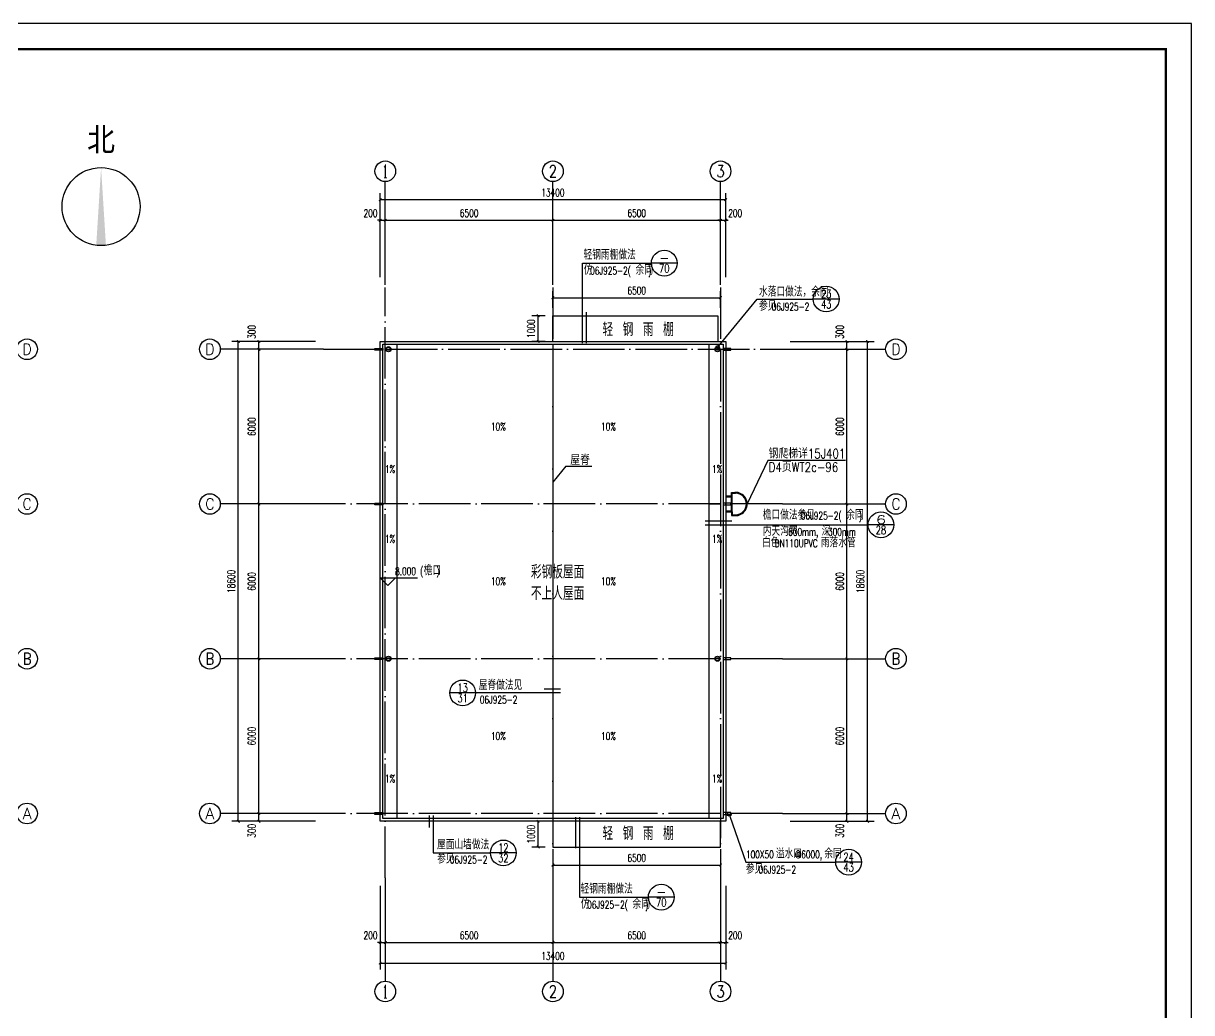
# Model space of a CAD drawing. Extents: x 4554681 to 4680693, y -485691 to -238770.
# Drawn here: x 4627056 to 4672355, y -401692 to -363337 of the extents above; entities that cross this region are included whole.
import ezdxf
from ezdxf.enums import TextEntityAlignment as Align

# ---------------------------------------------------------------- set-up
doc = ezdxf.new("R2010")
doc.units = 0
doc.header["$LTSCALE"] = 1000
doc.header["$MEASUREMENT"] = 0
doc.linetypes.add('DOTE', pattern=[2.42, 2, -0.2, 0.02, -0.2])
doc.layers.get('0').update_dxf_attribs({"linetype": 'CONTINUOUS'})
doc.layers.get('Defpoints').update_dxf_attribs({"linetype": 'CONTINUOUS'})
for name, color, linetype in [('11', 134, 'CONTINUOUS'), ('AXIS', 3, 'CONTINUOUS'), ('AXIS_TEXT', 7, 'CONTINUOUS'), ('DIM_ELEV', 3, 'CONTINUOUS'), ('DIM_IDEN', 3, 'CONTINUOUS'), ('DIM_SYMB', 3, 'CONTINUOUS'), ('DOTE', 252, 'CONTINUOUS'), ('PUB_DIM', 3, 'CONTINUOUS'), ('PUB_TEXT', 7, 'CONTINUOUS'), ('PUB_TITLE', 4, 'CONTINUOUS'), ('雨水管', 5, 'CONTINUOUS')]:
    doc.layers.add(name, color=color, linetype=linetype)
doc.layers.add('_0', color=7, linetype='CONTINUOUS', lineweight=25)
doc.styles.add('_HZTXT', font='txt.shx', dxfattribs={"width": 0.8, "bigfont": 'HZTXT.shx'})
doc.styles.add('_TCH_AXIS', font='COMPLEX', dxfattribs={"bigfont": 'GBCBIG'})
doc.styles.add('_TCH_DIM', font='SIMPLEX', dxfattribs={"bigfont": 'GBCBIG'})
doc.styles.add('_TCH_DIM_T3', font='SIMPLEX', dxfattribs={"width": 0.705882, "bigfont": 'GBCBIG'})
doc.styles.add('_TCH_LABEL', font='COMPLEX', dxfattribs={"bigfont": 'GBCBIG'})
doc.styles.add('COMPLEX', font='COMPLEX')
doc.styles.add('HT', font='')
doc.styles.get('HT').set_extended_font_data('SimSun')
doc.dimstyles.new('_TCH_ARCH&&100', dxfattribs={"dimtxt": 297.5, "dimasz": 100, "dimexe": 250, "dimexo": 300, "dimgap": 126.25, "dimtad": 1, "dimdec": 0, "dimzin": 0, "dimdsep": 46, "dimtxsty": '_TCH_DIM_T3', "dimblk": 'ARCHTICK', "dimcen": 0.09, "dimclrt": 7, "dimazin": 2, "dimtfac": 1, "dimtdec": 0, "dimtix": 1, "dimtmove": 2, "dimatfit": 3, "dimfxl": 0, "dimtolj": 1, "dimtzin": 0, "dimarcsym": 0})

# ---------------------------------------------------------------- blocks, each defined once
blk = doc.blocks.new('_ArchTick')
at = {"color": 0, "linetype": 'ByBlock', "const_width": 0.4}
blk.add_lwpolyline([(-0.5, -0.5), (0.5, 0.5)], dxfattribs=at)
blk = doc.blocks.new('*D57')
at = {"layer": 'Defpoints', "color": 0}
for p in [(4654089, -373973), (4647589, -374672), (4654089, -374672)]:
    blk.add_point(p, dxfattribs=at)
at = {"layer": 'PUB_DIM', "color": 0, "lineweight": -2}
for p, q in [((4647589, -374372), (4647589, -373723)), ((4647589, -373973), (4654089, -373973)), ((4654089, -374372), (4654089, -373723))]:
    blk.add_line(p, q, dxfattribs=at)
at = {"layer": 'PUB_DIM', "color": 0, "lineweight": -2, "xscale": 100, "yscale": 100, "zscale": 100, "rotation": 180}
blk.add_blockref('_ArchTick', (4647589, -373973), dxfattribs=at)
at = {"layer": 'PUB_DIM', "color": 0, "lineweight": -2, "xscale": 100, "yscale": 100, "zscale": 100}
blk.add_blockref('_ArchTick', (4654089, -373973), dxfattribs=at)
at = {"layer": 'PUB_DIM', "color": 7, "insert": (4650839, -373698), "char_height": 297.5, "attachment_point": 5, "style": '_TCH_DIM_T3'}
blk.add_mtext('\\A1;6500', dxfattribs=at)
blk = doc.blocks.new('*D58')
at = {"layer": 'Defpoints', "color": 0}
for p in [(4647016, -374672), (4647589, -374672), (4647589, -375672)]:
    blk.add_point(p, dxfattribs=at)
at = {"layer": 'PUB_DIM', "color": 0, "lineweight": -2}
for p, q in [((4647289, -374672), (4646766, -374672)), ((4647016, -375672), (4647016, -374672)), ((4647289, -375672), (4646766, -375672))]:
    blk.add_line(p, q, dxfattribs=at)
at = {"layer": 'PUB_DIM', "color": 0, "lineweight": -2, "xscale": 100, "yscale": 100, "zscale": 100}
for p, rotation in [((4647016, -374672), 90), ((4647016, -375672), 270)]:
    blk.add_blockref('_ArchTick', p, dxfattribs=dict(at, rotation=rotation))
at = {"layer": 'PUB_DIM', "color": 7, "insert": (4646741, -375172), "char_height": 297.5, "attachment_point": 5, "rotation": 90, "style": '_TCH_DIM_T3'}
blk.add_mtext('\\A1;1000', dxfattribs=at)
blk = doc.blocks.new('*D59')
at = {"layer": 'Defpoints', "color": 0}
for p in [(4647589, -395272), (4654089, -395272), (4654089, -395970)]:
    blk.add_point(p, dxfattribs=at)
at = {"layer": 'PUB_DIM', "color": 0, "lineweight": -2}
for p, q in [((4647589, -395572), (4647589, -396220)), ((4654089, -395572), (4654089, -396220)), ((4647589, -395970), (4654089, -395970))]:
    blk.add_line(p, q, dxfattribs=at)
at = {"layer": 'PUB_DIM', "color": 0, "lineweight": -2, "xscale": 100, "yscale": 100, "zscale": 100, "rotation": 180}
blk.add_blockref('_ArchTick', (4647589, -395970), dxfattribs=at)
at = {"layer": 'PUB_DIM', "color": 0, "lineweight": -2, "xscale": 100, "yscale": 100, "zscale": 100}
blk.add_blockref('_ArchTick', (4654089, -395970), dxfattribs=at)
at = {"layer": 'PUB_DIM', "color": 7, "insert": (4650839, -395695), "char_height": 297.5, "attachment_point": 5, "style": '_TCH_DIM_T3'}
blk.add_mtext('\\A1;6500', dxfattribs=at)
blk = doc.blocks.new('*D60')
at = {"layer": 'Defpoints', "color": 0}
for p in [(4647016, -394272), (4647589, -394272), (4647589, -395272)]:
    blk.add_point(p, dxfattribs=at)
at = {"layer": 'PUB_DIM', "color": 0, "lineweight": -2}
for p, q in [((4647289, -394272), (4646766, -394272)), ((4647016, -395272), (4647016, -394272)), ((4647289, -395272), (4646766, -395272))]:
    blk.add_line(p, q, dxfattribs=at)
at = {"layer": 'PUB_DIM', "color": 0, "lineweight": -2, "xscale": 100, "yscale": 100, "zscale": 100}
for p, rotation in [((4647016, -394272), 90), ((4647016, -395272), 270)]:
    blk.add_blockref('_ArchTick', p, dxfattribs=dict(at, rotation=rotation))
at = {"layer": 'PUB_DIM', "color": 7, "insert": (4646741, -394772), "char_height": 297.5, "attachment_point": 5, "rotation": 90, "style": '_TCH_DIM_T3'}
blk.add_mtext('\\A1;1000', dxfattribs=at)
blk = doc.blocks.new('*D209')
at = {"layer": 'AXIS', "color": 0, "lineweight": -2}
for p, q in [((4640889, -370972), (4640789, -370972)), ((4640889, -373172), (4640889, -370722)), ((4640889, -370972), (4641089, -370972)), ((4641089, -373172), (4641089, -370722)), ((4641089, -370972), (4641189, -370972))]:
    blk.add_line(p, q, dxfattribs=at)
at = {"layer": 'Defpoints', "color": 0}
for p in [(4641089, -370972), (4640889, -373472), (4641089, -373472)]:
    blk.add_point(p, dxfattribs=at)
at = {"layer": 'AXIS', "color": 0, "lineweight": -2, "xscale": 100, "yscale": 100, "zscale": 100}
blk.add_blockref('_ArchTick', (4640889, -370972), dxfattribs=at)
at = {"layer": 'AXIS', "color": 0, "lineweight": -2, "xscale": 100, "yscale": 100, "zscale": 100, "rotation": 180}
blk.add_blockref('_ArchTick', (4641089, -370972), dxfattribs=at)
at = {"layer": 'AXIS', "color": 7, "insert": (4640519, -370697), "char_height": 297.5, "attachment_point": 5, "style": '_TCH_DIM_T3'}
blk.add_mtext('\\A1;200', dxfattribs=at)
blk = doc.blocks.new('*D210')
at = {"layer": 'AXIS', "color": 0, "lineweight": -2}
for p, q in [((4641089, -373172), (4641089, -370722)), ((4641089, -370972), (4647589, -370972)), ((4647589, -373172), (4647589, -370722))]:
    blk.add_line(p, q, dxfattribs=at)
at = {"layer": 'Defpoints', "color": 0}
for p in [(4647589, -370972), (4641089, -373472), (4647589, -373472)]:
    blk.add_point(p, dxfattribs=at)
at = {"layer": 'AXIS', "color": 0, "lineweight": -2, "xscale": 100, "yscale": 100, "zscale": 100, "rotation": 180}
blk.add_blockref('_ArchTick', (4641089, -370972), dxfattribs=at)
at = {"layer": 'AXIS', "color": 0, "lineweight": -2, "xscale": 100, "yscale": 100, "zscale": 100}
blk.add_blockref('_ArchTick', (4647589, -370972), dxfattribs=at)
at = {"layer": 'AXIS', "color": 7, "insert": (4644339, -370697), "char_height": 297.5, "attachment_point": 5, "style": '_TCH_DIM_T3'}
blk.add_mtext('\\A1;6500', dxfattribs=at)
blk = doc.blocks.new('*D211')
at = {"layer": 'AXIS', "color": 0, "lineweight": -2}
for p, q in [((4647589, -373172), (4647589, -370722)), ((4647589, -370972), (4654089, -370972)), ((4654089, -373172), (4654089, -370722))]:
    blk.add_line(p, q, dxfattribs=at)
at = {"layer": 'Defpoints', "color": 0}
for p in [(4654089, -370972), (4647589, -373472), (4654089, -373472)]:
    blk.add_point(p, dxfattribs=at)
at = {"layer": 'AXIS', "color": 0, "lineweight": -2, "xscale": 100, "yscale": 100, "zscale": 100, "rotation": 180}
blk.add_blockref('_ArchTick', (4647589, -370972), dxfattribs=at)
at = {"layer": 'AXIS', "color": 0, "lineweight": -2, "xscale": 100, "yscale": 100, "zscale": 100}
blk.add_blockref('_ArchTick', (4654089, -370972), dxfattribs=at)
at = {"layer": 'AXIS', "color": 7, "insert": (4650839, -370697), "char_height": 297.5, "attachment_point": 5, "style": '_TCH_DIM_T3'}
blk.add_mtext('\\A1;6500', dxfattribs=at)
blk = doc.blocks.new('*D212')
at = {"layer": 'AXIS', "color": 0, "lineweight": -2}
for p, q in [((4654089, -370972), (4653989, -370972)), ((4654089, -373172), (4654089, -370722)), ((4654089, -370972), (4654289, -370972)), ((4654289, -373172), (4654289, -370722)), ((4654289, -370972), (4654389, -370972))]:
    blk.add_line(p, q, dxfattribs=at)
at = {"layer": 'Defpoints', "color": 0}
for p in [(4654289, -370972), (4654089, -373472), (4654289, -373472)]:
    blk.add_point(p, dxfattribs=at)
at = {"layer": 'AXIS', "color": 0, "lineweight": -2, "xscale": 100, "yscale": 100, "zscale": 100}
blk.add_blockref('_ArchTick', (4654089, -370972), dxfattribs=at)
at = {"layer": 'AXIS', "color": 0, "lineweight": -2, "xscale": 100, "yscale": 100, "zscale": 100, "rotation": 180}
blk.add_blockref('_ArchTick', (4654289, -370972), dxfattribs=at)
at = {"layer": 'AXIS', "color": 7, "insert": (4654659, -370697), "char_height": 297.5, "attachment_point": 5, "style": '_TCH_DIM_T3'}
blk.add_mtext('\\A1;200', dxfattribs=at)
blk = doc.blocks.new('*D213')
at = {"layer": 'AXIS', "color": 0, "lineweight": -2}
for p, q in [((4640889, -373172), (4640889, -369922)), ((4654289, -373172), (4654289, -369922)), ((4640889, -370172), (4654289, -370172))]:
    blk.add_line(p, q, dxfattribs=at)
at = {"layer": 'Defpoints', "color": 0}
for p in [(4654289, -370172), (4640889, -373472), (4654289, -373472)]:
    blk.add_point(p, dxfattribs=at)
at = {"layer": 'AXIS', "color": 0, "lineweight": -2, "xscale": 100, "yscale": 100, "zscale": 100, "rotation": 180}
blk.add_blockref('_ArchTick', (4640889, -370172), dxfattribs=at)
at = {"layer": 'AXIS', "color": 0, "lineweight": -2, "xscale": 100, "yscale": 100, "zscale": 100}
blk.add_blockref('_ArchTick', (4654289, -370172), dxfattribs=at)
at = {"layer": 'AXIS', "color": 7, "insert": (4647589, -369897), "char_height": 297.5, "attachment_point": 5, "style": '_TCH_DIM_T3'}
blk.add_mtext('\\A1;13400', dxfattribs=at)
blk = doc.blocks.new('*D214')
at = {"layer": 'AXIS', "color": 0, "lineweight": -2}
for p, q in [((4640889, -396772), (4640889, -399222)), ((4641089, -396772), (4641089, -399222)), ((4640889, -398972), (4640789, -398972)), ((4640889, -398972), (4641089, -398972)), ((4641089, -398972), (4641189, -398972))]:
    blk.add_line(p, q, dxfattribs=at)
at = {"layer": 'Defpoints', "color": 0}
for p in [(4640889, -396472), (4641089, -396472), (4641089, -398972)]:
    blk.add_point(p, dxfattribs=at)
at = {"layer": 'AXIS', "color": 0, "lineweight": -2, "xscale": 100, "yscale": 100, "zscale": 100}
blk.add_blockref('_ArchTick', (4640889, -398972), dxfattribs=at)
at = {"layer": 'AXIS', "color": 0, "lineweight": -2, "xscale": 100, "yscale": 100, "zscale": 100, "rotation": 180}
blk.add_blockref('_ArchTick', (4641089, -398972), dxfattribs=at)
at = {"layer": 'AXIS', "color": 7, "insert": (4640519, -398697), "char_height": 297.5, "attachment_point": 5, "style": '_TCH_DIM_T3'}
blk.add_mtext('\\A1;200', dxfattribs=at)
blk = doc.blocks.new('*D215')
at = {"layer": 'AXIS', "color": 0, "lineweight": -2}
for p, q in [((4641089, -396772), (4641089, -399222)), ((4647589, -396772), (4647589, -399222)), ((4641089, -398972), (4647589, -398972))]:
    blk.add_line(p, q, dxfattribs=at)
at = {"layer": 'Defpoints', "color": 0}
for p in [(4641089, -396472), (4647589, -396472), (4647589, -398972)]:
    blk.add_point(p, dxfattribs=at)
at = {"layer": 'AXIS', "color": 0, "lineweight": -2, "xscale": 100, "yscale": 100, "zscale": 100, "rotation": 180}
blk.add_blockref('_ArchTick', (4641089, -398972), dxfattribs=at)
at = {"layer": 'AXIS', "color": 0, "lineweight": -2, "xscale": 100, "yscale": 100, "zscale": 100}
blk.add_blockref('_ArchTick', (4647589, -398972), dxfattribs=at)
at = {"layer": 'AXIS', "color": 7, "insert": (4644339, -398697), "char_height": 297.5, "attachment_point": 5, "style": '_TCH_DIM_T3'}
blk.add_mtext('\\A1;6500', dxfattribs=at)
blk = doc.blocks.new('*D216')
at = {"layer": 'AXIS', "color": 0, "lineweight": -2}
for p, q in [((4647589, -396772), (4647589, -399222)), ((4654089, -396772), (4654089, -399222)), ((4647589, -398972), (4654089, -398972))]:
    blk.add_line(p, q, dxfattribs=at)
at = {"layer": 'Defpoints', "color": 0}
for p in [(4647589, -396472), (4654089, -396472), (4654089, -398972)]:
    blk.add_point(p, dxfattribs=at)
at = {"layer": 'AXIS', "color": 0, "lineweight": -2, "xscale": 100, "yscale": 100, "zscale": 100, "rotation": 180}
blk.add_blockref('_ArchTick', (4647589, -398972), dxfattribs=at)
at = {"layer": 'AXIS', "color": 0, "lineweight": -2, "xscale": 100, "yscale": 100, "zscale": 100}
blk.add_blockref('_ArchTick', (4654089, -398972), dxfattribs=at)
at = {"layer": 'AXIS', "color": 7, "insert": (4650839, -398697), "char_height": 297.5, "attachment_point": 5, "style": '_TCH_DIM_T3'}
blk.add_mtext('\\A1;6500', dxfattribs=at)
blk = doc.blocks.new('*D217')
at = {"layer": 'AXIS', "color": 0, "lineweight": -2}
for p, q in [((4654089, -396772), (4654089, -399222)), ((4654289, -396772), (4654289, -399222)), ((4654089, -398972), (4653989, -398972)), ((4654089, -398972), (4654289, -398972)), ((4654289, -398972), (4654389, -398972))]:
    blk.add_line(p, q, dxfattribs=at)
at = {"layer": 'Defpoints', "color": 0}
for p in [(4654089, -396472), (4654289, -396472), (4654289, -398972)]:
    blk.add_point(p, dxfattribs=at)
at = {"layer": 'AXIS', "color": 0, "lineweight": -2, "xscale": 100, "yscale": 100, "zscale": 100}
blk.add_blockref('_ArchTick', (4654089, -398972), dxfattribs=at)
at = {"layer": 'AXIS', "color": 0, "lineweight": -2, "xscale": 100, "yscale": 100, "zscale": 100, "rotation": 180}
blk.add_blockref('_ArchTick', (4654289, -398972), dxfattribs=at)
at = {"layer": 'AXIS', "color": 7, "insert": (4654659, -398697), "char_height": 297.5, "attachment_point": 5, "style": '_TCH_DIM_T3'}
blk.add_mtext('\\A1;200', dxfattribs=at)
blk = doc.blocks.new('*D218')
at = {"layer": 'AXIS', "color": 0, "lineweight": -2}
for p, q in [((4640889, -396772), (4640889, -400022)), ((4654289, -396772), (4654289, -400022)), ((4640889, -399772), (4654289, -399772))]:
    blk.add_line(p, q, dxfattribs=at)
at = {"layer": 'Defpoints', "color": 0}
for p in [(4640889, -396472), (4654289, -396472), (4654289, -399772)]:
    blk.add_point(p, dxfattribs=at)
at = {"layer": 'AXIS', "color": 0, "lineweight": -2, "xscale": 100, "yscale": 100, "zscale": 100, "rotation": 180}
blk.add_blockref('_ArchTick', (4640889, -399772), dxfattribs=at)
at = {"layer": 'AXIS', "color": 0, "lineweight": -2, "xscale": 100, "yscale": 100, "zscale": 100}
blk.add_blockref('_ArchTick', (4654289, -399772), dxfattribs=at)
at = {"layer": 'AXIS', "color": 7, "insert": (4647589, -399497), "char_height": 297.5, "attachment_point": 5, "style": '_TCH_DIM_T3'}
blk.add_mtext('\\A1;13400', dxfattribs=at)
blk = doc.blocks.new('*D219')
at = {"layer": 'AXIS', "color": 0, "lineweight": -2}
for p, q in [((4656789, -375672), (4659239, -375672)), ((4656789, -375972), (4659239, -375972)), ((4658989, -375972), (4658989, -375672))]:
    blk.add_line(p, q, dxfattribs=at)
at = {"layer": 'Defpoints', "color": 0}
for p in [(4656489, -375672), (4656489, -375972), (4658989, -375672)]:
    blk.add_point(p, dxfattribs=at)
at = {"layer": 'AXIS', "color": 0, "lineweight": -2, "xscale": 100, "yscale": 100, "zscale": 100}
for p, rotation in [((4658989, -375672), 90), ((4658989, -375972), 270)]:
    blk.add_blockref('_ArchTick', p, dxfattribs=dict(at, rotation=rotation))
at = {"layer": 'AXIS', "color": 7, "insert": (4658714, -375302), "char_height": 297.5, "attachment_point": 5, "rotation": 90, "style": '_TCH_DIM_T3'}
blk.add_mtext('\\A1;300', dxfattribs=at)
blk = doc.blocks.new('*D220')
at = {"layer": 'AXIS', "color": 0, "lineweight": -2}
for p, q in [((4656789, -375972), (4659239, -375972)), ((4658989, -381972), (4658989, -375972)), ((4656789, -381972), (4659239, -381972))]:
    blk.add_line(p, q, dxfattribs=at)
at = {"layer": 'Defpoints', "color": 0}
for p in [(4656489, -375972), (4658989, -375972), (4656489, -381972)]:
    blk.add_point(p, dxfattribs=at)
at = {"layer": 'AXIS', "color": 0, "lineweight": -2, "xscale": 100, "yscale": 100, "zscale": 100}
for p, rotation in [((4658989, -375972), 90), ((4658989, -381972), 270)]:
    blk.add_blockref('_ArchTick', p, dxfattribs=dict(at, rotation=rotation))
at = {"layer": 'AXIS', "color": 7, "insert": (4658714, -378972), "char_height": 297.5, "attachment_point": 5, "rotation": 90, "style": '_TCH_DIM_T3'}
blk.add_mtext('\\A1;6000', dxfattribs=at)
blk = doc.blocks.new('*D221')
at = {"layer": 'AXIS', "color": 0, "lineweight": -2}
for p, q in [((4656789, -381972), (4659239, -381972)), ((4658989, -387972), (4658989, -381972)), ((4656789, -387972), (4659239, -387972))]:
    blk.add_line(p, q, dxfattribs=at)
at = {"layer": 'Defpoints', "color": 0}
for p in [(4656489, -381972), (4658989, -381972), (4656489, -387972)]:
    blk.add_point(p, dxfattribs=at)
at = {"layer": 'AXIS', "color": 0, "lineweight": -2, "xscale": 100, "yscale": 100, "zscale": 100}
for p, rotation in [((4658989, -381972), 90), ((4658989, -387972), 270)]:
    blk.add_blockref('_ArchTick', p, dxfattribs=dict(at, rotation=rotation))
at = {"layer": 'AXIS', "color": 7, "insert": (4658714, -384972), "char_height": 297.5, "attachment_point": 5, "rotation": 90, "style": '_TCH_DIM_T3'}
blk.add_mtext('\\A1;6000', dxfattribs=at)
blk = doc.blocks.new('*D222')
at = {"layer": 'AXIS', "color": 0, "lineweight": -2}
for p, q in [((4656789, -387972), (4659239, -387972)), ((4658989, -393972), (4658989, -387972)), ((4656789, -393972), (4659239, -393972))]:
    blk.add_line(p, q, dxfattribs=at)
at = {"layer": 'Defpoints', "color": 0}
for p in [(4656489, -387972), (4658989, -387972), (4656489, -393972)]:
    blk.add_point(p, dxfattribs=at)
at = {"layer": 'AXIS', "color": 0, "lineweight": -2, "xscale": 100, "yscale": 100, "zscale": 100}
for p, rotation in [((4658989, -387972), 90), ((4658989, -393972), 270)]:
    blk.add_blockref('_ArchTick', p, dxfattribs=dict(at, rotation=rotation))
at = {"layer": 'AXIS', "color": 7, "insert": (4658714, -390972), "char_height": 297.5, "attachment_point": 5, "rotation": 90, "style": '_TCH_DIM_T3'}
blk.add_mtext('\\A1;6000', dxfattribs=at)
blk = doc.blocks.new('*D223')
at = {"layer": 'AXIS', "color": 0, "lineweight": -2}
for p, q in [((4656789, -393972), (4659239, -393972)), ((4658989, -394272), (4658989, -393972)), ((4656789, -394272), (4659239, -394272))]:
    blk.add_line(p, q, dxfattribs=at)
at = {"layer": 'Defpoints', "color": 0}
for p in [(4656489, -393972), (4658989, -393972), (4656489, -394272)]:
    blk.add_point(p, dxfattribs=at)
at = {"layer": 'AXIS', "color": 0, "lineweight": -2, "xscale": 100, "yscale": 100, "zscale": 100}
for p, rotation in [((4658989, -393972), 90), ((4658989, -394272), 270)]:
    blk.add_blockref('_ArchTick', p, dxfattribs=dict(at, rotation=rotation))
at = {"layer": 'AXIS', "color": 7, "insert": (4658714, -394642), "char_height": 297.5, "attachment_point": 5, "rotation": 90, "style": '_TCH_DIM_T3'}
blk.add_mtext('\\A1;300', dxfattribs=at)
blk = doc.blocks.new('*D224')
at = {"layer": 'AXIS', "color": 0, "lineweight": -2}
for p, q in [((4656789, -375672), (4660039, -375672)), ((4659789, -394272), (4659789, -375672)), ((4656789, -394272), (4660039, -394272))]:
    blk.add_line(p, q, dxfattribs=at)
at = {"layer": 'Defpoints', "color": 0}
for p in [(4656489, -375672), (4659789, -375672), (4656489, -394272)]:
    blk.add_point(p, dxfattribs=at)
at = {"layer": 'AXIS', "color": 0, "lineweight": -2, "xscale": 100, "yscale": 100, "zscale": 100}
for p, rotation in [((4659789, -375672), 90), ((4659789, -394272), 270)]:
    blk.add_blockref('_ArchTick', p, dxfattribs=dict(at, rotation=rotation))
at = {"layer": 'AXIS', "color": 7, "insert": (4659514, -384972), "char_height": 297.5, "attachment_point": 5, "rotation": 90, "style": '_TCH_DIM_T3'}
blk.add_mtext('\\A1;18600', dxfattribs=at)
blk = doc.blocks.new('*D225')
at = {"layer": 'AXIS', "color": 0, "lineweight": -2}
for p, q in [((4638389, -375672), (4635939, -375672)), ((4638389, -375972), (4635939, -375972)), ((4636189, -375972), (4636189, -375672))]:
    blk.add_line(p, q, dxfattribs=at)
at = {"layer": 'Defpoints', "color": 0}
for p in [(4636189, -375672), (4638689, -375672), (4638689, -375972)]:
    blk.add_point(p, dxfattribs=at)
at = {"layer": 'AXIS', "color": 0, "lineweight": -2, "xscale": 100, "yscale": 100, "zscale": 100}
for p, rotation in [((4636189, -375672), 90), ((4636189, -375972), 270)]:
    blk.add_blockref('_ArchTick', p, dxfattribs=dict(at, rotation=rotation))
at = {"layer": 'AXIS', "color": 7, "insert": (4635914, -375302), "char_height": 297.5, "attachment_point": 5, "rotation": 90, "style": '_TCH_DIM_T3'}
blk.add_mtext('\\A1;300', dxfattribs=at)
blk = doc.blocks.new('*D226')
at = {"layer": 'AXIS', "color": 0, "lineweight": -2}
for p, q in [((4638389, -375972), (4635939, -375972)), ((4636189, -381972), (4636189, -375972)), ((4638389, -381972), (4635939, -381972))]:
    blk.add_line(p, q, dxfattribs=at)
at = {"layer": 'Defpoints', "color": 0}
for p in [(4636189, -375972), (4638689, -375972), (4638689, -381972)]:
    blk.add_point(p, dxfattribs=at)
at = {"layer": 'AXIS', "color": 0, "lineweight": -2, "xscale": 100, "yscale": 100, "zscale": 100}
for p, rotation in [((4636189, -375972), 90), ((4636189, -381972), 270)]:
    blk.add_blockref('_ArchTick', p, dxfattribs=dict(at, rotation=rotation))
at = {"layer": 'AXIS', "color": 7, "insert": (4635914, -378972), "char_height": 297.5, "attachment_point": 5, "rotation": 90, "style": '_TCH_DIM_T3'}
blk.add_mtext('\\A1;6000', dxfattribs=at)
blk = doc.blocks.new('*D227')
at = {"layer": 'AXIS', "color": 0, "lineweight": -2}
for p, q in [((4638389, -381972), (4635939, -381972)), ((4636189, -387972), (4636189, -381972)), ((4638389, -387972), (4635939, -387972))]:
    blk.add_line(p, q, dxfattribs=at)
at = {"layer": 'Defpoints', "color": 0}
for p in [(4636189, -381972), (4638689, -381972), (4638689, -387972)]:
    blk.add_point(p, dxfattribs=at)
at = {"layer": 'AXIS', "color": 0, "lineweight": -2, "xscale": 100, "yscale": 100, "zscale": 100}
for p, rotation in [((4636189, -381972), 90), ((4636189, -387972), 270)]:
    blk.add_blockref('_ArchTick', p, dxfattribs=dict(at, rotation=rotation))
at = {"layer": 'AXIS', "color": 7, "insert": (4635914, -384972), "char_height": 297.5, "attachment_point": 5, "rotation": 90, "style": '_TCH_DIM_T3'}
blk.add_mtext('\\A1;6000', dxfattribs=at)
blk = doc.blocks.new('*D228')
at = {"layer": 'AXIS', "color": 0, "lineweight": -2}
for p, q in [((4638389, -387972), (4635939, -387972)), ((4636189, -393972), (4636189, -387972)), ((4638389, -393972), (4635939, -393972))]:
    blk.add_line(p, q, dxfattribs=at)
at = {"layer": 'Defpoints', "color": 0}
for p in [(4636189, -387972), (4638689, -387972), (4638689, -393972)]:
    blk.add_point(p, dxfattribs=at)
at = {"layer": 'AXIS', "color": 0, "lineweight": -2, "xscale": 100, "yscale": 100, "zscale": 100}
for p, rotation in [((4636189, -387972), 90), ((4636189, -393972), 270)]:
    blk.add_blockref('_ArchTick', p, dxfattribs=dict(at, rotation=rotation))
at = {"layer": 'AXIS', "color": 7, "insert": (4635914, -390972), "char_height": 297.5, "attachment_point": 5, "rotation": 90, "style": '_TCH_DIM_T3'}
blk.add_mtext('\\A1;6000', dxfattribs=at)
blk = doc.blocks.new('*D229')
at = {"layer": 'AXIS', "color": 0, "lineweight": -2}
for p, q in [((4638389, -393972), (4635939, -393972)), ((4636189, -394272), (4636189, -393972)), ((4638389, -394272), (4635939, -394272))]:
    blk.add_line(p, q, dxfattribs=at)
at = {"layer": 'Defpoints', "color": 0}
for p in [(4636189, -393972), (4638689, -393972), (4638689, -394272)]:
    blk.add_point(p, dxfattribs=at)
at = {"layer": 'AXIS', "color": 0, "lineweight": -2, "xscale": 100, "yscale": 100, "zscale": 100}
for p, rotation in [((4636189, -393972), 90), ((4636189, -394272), 270)]:
    blk.add_blockref('_ArchTick', p, dxfattribs=dict(at, rotation=rotation))
at = {"layer": 'AXIS', "color": 7, "insert": (4635914, -394642), "char_height": 297.5, "attachment_point": 5, "rotation": 90, "style": '_TCH_DIM_T3'}
blk.add_mtext('\\A1;300', dxfattribs=at)
blk = doc.blocks.new('*D230')
at = {"layer": 'AXIS', "color": 0, "lineweight": -2}
for p, q in [((4638389, -375672), (4635139, -375672)), ((4635389, -394272), (4635389, -375672)), ((4638389, -394272), (4635139, -394272))]:
    blk.add_line(p, q, dxfattribs=at)
at = {"layer": 'Defpoints', "color": 0}
for p in [(4635389, -375672), (4638689, -375672), (4638689, -394272)]:
    blk.add_point(p, dxfattribs=at)
at = {"layer": 'AXIS', "color": 0, "lineweight": -2, "xscale": 100, "yscale": 100, "zscale": 100}
for p, rotation in [((4635389, -375672), 90), ((4635389, -394272), 270)]:
    blk.add_blockref('_ArchTick', p, dxfattribs=dict(at, rotation=rotation))
at = {"layer": 'AXIS', "color": 7, "insert": (4635114, -384972), "char_height": 297.5, "attachment_point": 5, "rotation": 90, "style": '_TCH_DIM_T3'}
blk.add_mtext('\\A1;18600', dxfattribs=at)
blk = doc.blocks.new('_AXISO')
blk.add_circle((0, 0), 0.5)
at = {"layer": 'AXIS_TEXT', "style": 'COMPLEX', "width": 1.041667}
blk.add_attdef('A', text='', height=0.56, dxfattribs=at).set_placement((-0.25, -0.28), (0.25, -0.28), align=Align.FIT)
blk = doc.blocks.new('_NORTH')
blk.add_circle((0, 0), 1200)
blk.add_solid([(-1191, 149), (-1191, -149), (1200, 0)])

msp = doc.modelspace()

# ---------------------------------------------------------------- linework, layer by layer
for p, q in [((4654508.7, -381671.7), (4654508.7, -381522.7)), ((4654508.7, -381522.7), (4654688.7, -381522.7)), ((4654538.7, -381671.7), (4654538.7, -381551.7)), ((4654538.7, -381551.7), (4654674, -381551.7)), ((4654508.7, -382271.7), (4654508.7, -382420.7)), ((4654538.7, -382271.7), (4654538.7, -382391.7)), ((4654508.7, -382420.7), (4654688.7, -382420.7)), ((4654538.7, -382391.7), (4654674, -382391.7))]:
    msp.add_line(p, q)
for points in [[(4641538.7, -375771.7), (4641538.7, -394171.7)], [(4653638.7, -375771.7), (4653638.7, -394171.7)], [(4654288.7, -382271.7), (4654538.7, -382271.7), (4654538.7, -381671.7), (4654288.7, -381671.7)], [(4654288.7, -382241.7), (4654508.7, -382241.7), (4654508.7, -381701.7), (4654288.7, -381701.7)]]:
    msp.add_lwpolyline(points)
for radius, start, end in [(450, 266.17745, 93.82255), (420, 270, 90)]:
    msp.add_arc((4654674, -381971.7), radius, start, end)
at = {"layer": '11'}
for centre, radius in [((4641209.7, -375971.7), 100), ((4641209.7, -375971.7), 80), ((4653967.7, -375971.7), 100), ((4653967.7, -375971.7), 80), ((4641209.7, -387971.7), 100), ((4641209.7, -387971.7), 80), ((4653967.7, -387971.7), 100), ((4653967.7, -387971.7), 80)]:
    msp.add_circle(centre, radius, dxfattribs=at)
at = {"layer": '_0', "color": 0}
for p, q in [((4647588.7, -375771.7), (4647588.7, -394171.7)), ((4641538.7, -381971.7), (4641088.7, -381971.7)), ((4653638.7, -381971.7), (4654088.7, -381971.7))]:
    msp.add_line(p, q, dxfattribs=at)
for points in [[(4647588.7, -375671.7), (4647588.7, -374671.7), (4653988.7, -374671.7), (4653988.7, -375671.7)], [(4647588.7, -394271.7), (4647588.7, -395271.7), (4654088.7, -395271.7), (4654088.7, -394271.7)]]:
    msp.add_lwpolyline(points, dxfattribs=at)
for points in [[(4640888.7, -375671.7), (4654288.7, -375671.7), (4654288.7, -394271.7), (4640888.7, -394271.7)], [(4640988.7, -375771.7), (4654188.7, -375771.7), (4654188.7, -394171.7), (4640988.7, -394171.7)]]:
    msp.add_lwpolyline(points, close=True, dxfattribs=at)
at = {"layer": 'AXIS', "color": 0}
for p, q in [((4641088.7, -373471.7), (4641088.7, -369471.7)), ((4647588.7, -373471.7), (4647588.7, -369471.7)), ((4654088.7, -373471.7), (4654088.7, -369471.7)), ((4638688.7, -375971.7), (4634688.7, -375971.7)), ((4656488.7, -375971.7), (4660488.7, -375971.7)), ((4638688.7, -381971.7), (4634688.7, -381971.7)), ((4656488.7, -381971.7), (4660488.7, -381971.7)), ((4638688.7, -387971.7), (4634688.7, -387971.7)), ((4656488.7, -387971.7), (4660488.7, -387971.7)), ((4638688.7, -393971.7), (4634688.7, -393971.7)), ((4656488.7, -393971.7), (4660488.7, -393971.7)), ((4641088.7, -396471.7), (4641088.7, -400471.7)), ((4647588.7, -396471.7), (4647588.7, -400471.7)), ((4654088.7, -396471.7), (4654088.7, -400471.7))]:
    msp.add_line(p, q, dxfattribs=at)
at = {"layer": 'DIM_ELEV'}
for p, q in [((4641188.7, -385132.9), (4640888.7, -384832.9)), ((4640888.7, -384832.9), (4642338.7, -384832.9)), ((4641188.7, -385132.9), (4641488.7, -384832.9))]:
    msp.add_line(p, q, dxfattribs=at)
at = {"layer": 'DIM_IDEN'}
for p, q in [((4648734.5, -372633.1), (4651406.8, -372633.1)), ((4648734.5, -375737.7), (4648734.5, -372633.1)), ((4652406.8, -372633.1), (4651406.8, -372633.1)), ((4654021.2, -375838.4), (4655504.9, -374025)), ((4655504.9, -374025), (4657685.9, -374025)), ((4658685.9, -374025), (4657685.9, -374025)), ((4653486.3, -382780.4), (4655766.4, -382780.4)), ((4655766.4, -382780.4), (4659807.7, -382780.4)), ((4660807.7, -382780.4), (4659807.7, -382780.4)), ((4644589.7, -389298.3), (4643589.7, -389298.3)), ((4646871.5, -389298.3), (4644589.7, -389298.3)), ((4647885.4, -389298.3), (4646871.5, -389298.3)), ((4642949.7, -394045.4), (4642949.7, -395500)), ((4654447, -394072.2), (4655072, -395858.1)), ((4648618, -394111), (4648618, -397215.6)), ((4642949.7, -395500), (4645167.5, -395500)), ((4646167.5, -395500), (4645167.5, -395500)), ((4655072, -395858.1), (4658554.8, -395858.1)), ((4659554.8, -395858.1), (4658554.8, -395858.1)), ((4648618, -397215.6), (4651290.3, -397215.6)), ((4652290.3, -397215.6), (4651290.3, -397215.6))]:
    msp.add_line(p, q, dxfattribs=at)
at = {"layer": 'DIM_IDEN', "const_width": 50}
for points in [[(4648884.5, -375737.7), (4648884.5, -374527.9)], [(4653486.3, -382630.4), (4654538.8, -382630.4)], [(4647885.4, -389148.3), (4647248.1, -389148.3)], [(4642799.7, -394045.4), (4642799.7, -394522)], [(4648468, -394111), (4648468, -395320.8)]]:
    msp.add_lwpolyline(points, dxfattribs=at)
at = {"layer": 'DIM_IDEN'}
for centre, radius in [((4651906.8, -372633.1), 500), ((4658185.9, -374025), 500), ((4653977.2, -375892.2), 69.5), ((4660307.7, -382780.4), 500), ((4644089.7, -389298.3), 500), ((4654423.3, -394004.5), 71.8), ((4645667.5, -395500), 500), ((4659054.8, -395858.1), 500), ((4651790.3, -397215.6), 500)]:
    msp.add_circle(centre, radius, dxfattribs=at)
at = {"layer": 'DIM_SYMB'}
for points in [[(4641246.9, -380367, 0, 0, 0), (4641246.9, -378007.7, 80, 0, 0), (4641246.9, -377707.7, 0, 0, 0)], [(4653930.5, -380367, 0, 0, 0), (4653930.5, -378007.7, 80, 0, 0), (4653930.5, -377707.7, 0, 0, 0)], [(4645077.2, -378971.7, 0, 0, 0), (4643218.5, -378971.7, 80, 0, 0), (4642918.5, -378971.7, 0, 0, 0)], [(4650100.3, -378971.7, 0, 0, 0), (4651958.9, -378971.7, 80, 0, 0), (4652258.9, -378971.7, 0, 0, 0)], [(4641246.9, -383576.3, 0, 0, 0), (4641246.9, -385935.6, 80, 0, 0), (4641246.9, -386235.6, 0, 0, 0)], [(4653930.5, -383576.3, 0, 0, 0), (4653930.5, -385935.6, 80, 0, 0), (4653930.5, -386235.6, 0, 0, 0)], [(4645077.2, -384971.7, 0, 0, 0), (4643218.5, -384971.7, 80, 0, 0), (4642918.5, -384971.7, 0, 0, 0)], [(4650100.3, -384971.7, 0, 0, 0), (4651958.9, -384971.7, 80, 0, 0), (4652258.9, -384971.7, 0, 0, 0)], [(4641246.9, -392367, 0, 0, 0), (4641246.9, -390007.7, 80, 0, 0), (4641246.9, -389707.7, 0, 0, 0)], [(4653930.5, -392367, 0, 0, 0), (4653930.5, -390007.7, 80, 0, 0), (4653930.5, -389707.7, 0, 0, 0)], [(4645077.2, -390971.7, 0, 0, 0), (4643218.5, -390971.7, 80, 0, 0), (4642918.5, -390971.7, 0, 0, 0)], [(4650100.3, -390971.7, 0, 0, 0), (4651958.9, -390971.7, 80, 0, 0), (4652258.9, -390971.7, 0, 0, 0)]]:
    msp.add_lwpolyline(points, format="xyseb", dxfattribs=at)
at = {"layer": 'DOTE', "linetype": 'DOTE'}
for p, q in [((4641088.7, -396471.7), (4641088.7, -373571.7)), ((4647588.7, -373571.7), (4647588.7, -396471.7)), ((4654088.7, -373571.7), (4654088.7, -396471.7)), ((4638688.7, -375971.7), (4656488.7, -375971.7)), ((4656488.7, -381971.7), (4638688.7, -381971.7)), ((4656488.7, -387971.7), (4638688.7, -387971.7)), ((4656488.7, -393971.7), (4638688.7, -393971.7))]:
    msp.add_line(p, q, dxfattribs=at)
at = {"layer": 'PUB_DIM'}
for p, q in [((4648093.8, -380499.2), (4647588.7, -381129.1)), ((4648093.8, -380499.2), (4649094.6, -380499.2)), ((4655926.3, -380284.9), (4655124, -381971.7))]:
    msp.add_line(p, q, dxfattribs=at)
msp.add_lwpolyline([(4658933.1, -380284.9), (4655926.3, -380284.9), (4655926.3, -380284.9)], dxfattribs=at)
at = {"layer": 'PUB_TITLE', "color": 4}
msp.add_lwpolyline([(4588254.8, -422737.3), (4672354.8, -422737.3), (4672354.8, -363337.3), (4588254.8, -363337.3)], close=True, dxfattribs=at)
at = {"layer": 'PUB_TITLE', "color": 4, "const_width": 100}
msp.add_lwpolyline([(4590754.8, -421737.3), (4671354.8, -421737.3), (4671354.8, -364337.3), (4590754.8, -364337.3)], close=True, dxfattribs=at)
at = {"layer": '雨水管'}
for points in [[(4640988.7, -375938.9), (4640988.7, -376004.5), (4640688.7, -376004.5), (4640688.7, -375938.9)], [(4654188.7, -375938.9), (4654188.7, -376004.5), (4654488.7, -376004.5), (4654488.7, -375938.9)], [(4640988.7, -381938.9), (4640988.7, -382004.5), (4640688.7, -382004.5), (4640688.7, -381938.9)], [(4654188.7, -381938.9), (4654188.7, -382004.5), (4654488.7, -382004.5), (4654488.7, -381938.9)], [(4640988.7, -387938.9), (4640988.7, -388004.5), (4640688.7, -388004.5), (4640688.7, -387938.9)], [(4654188.7, -387938.9), (4654188.7, -388004.5), (4654488.7, -388004.5), (4654488.7, -387938.9)], [(4640988.7, -393938.9), (4640988.7, -394004.5), (4640688.7, -394004.5), (4640688.7, -393938.9)], [(4654188.7, -393938.9), (4654188.7, -394004.5), (4654488.7, -394004.5), (4654488.7, -393938.9)]]:
    msp.add_lwpolyline(points, close=True, dxfattribs=at)

# ---------------------------------------------------------------- block references
at = {"layer": 'AXIS', "color": 0}
ref = msp.add_blockref('_AXISO', (4641088.7, -369071.7), dxfattribs=dict(at, xscale=800, yscale=800, zscale=800))
ref.add_attrib('A', '1', dxfattribs={"layer": 'AXIS_TEXT', "color": 0, "height": 514.7, "style": '_TCH_AXIS'}).set_placement((4640978.4, -369329), (4641199, -369329), align=Align.FIT)
ref = msp.add_blockref('_AXISO', (4647588.7, -369071.7), dxfattribs=dict(at, xscale=800, yscale=800, zscale=800))
ref.add_attrib('A', '2', dxfattribs={"layer": 'AXIS_TEXT', "color": 0, "height": 465.9, "style": '_TCH_AXIS'}).set_placement((4647433.4, -369304.6), (4647744, -369304.6), align=Align.FIT)
ref = msp.add_blockref('_AXISO', (4654088.7, -369071.7), dxfattribs=dict(at, xscale=800, yscale=800, zscale=800))
ref.add_attrib('A', '3', dxfattribs={"layer": 'AXIS_TEXT', "color": 0, "height": 465.9, "style": '_TCH_AXIS'}).set_placement((4653933.4, -369304.6), (4654244, -369304.6), align=Align.FIT)
ref = msp.add_blockref('_AXISO', (4627199.8, -375971.7), dxfattribs=dict(at, xscale=800, yscale=800, zscale=800))
ref.add_attrib('A', 'D', dxfattribs={"layer": 'AXIS_TEXT', "color": 0, "height": 425.2, "style": '_TCH_AXIS', "width": 1.058824}).set_placement((4627017.5, -376184.2), (4627382, -376184.2), align=Align.FIT)
ref = msp.add_blockref('_AXISO', (4634288.7, -375971.7), dxfattribs=dict(at, xscale=800, yscale=800, zscale=800))
ref.add_attrib('A', 'D', dxfattribs={"layer": 'AXIS_TEXT', "color": 0, "height": 425.2, "style": '_TCH_AXIS', "width": 1.058824}).set_placement((4634106.5, -376184.2), (4634470.9, -376184.2), align=Align.FIT)
ref = msp.add_blockref('_AXISO', (4660888.7, -375971.7), dxfattribs=dict(at, xscale=800, yscale=800, zscale=800))
ref.add_attrib('A', 'D', dxfattribs={"layer": 'AXIS_TEXT', "color": 0, "height": 425.2, "style": '_TCH_AXIS', "width": 1.058824}).set_placement((4660706.5, -376184.2), (4661070.9, -376184.2), align=Align.FIT)
ref = msp.add_blockref('_AXISO', (4627199.8, -381971.7), dxfattribs=dict(at, xscale=800, yscale=800, zscale=800))
ref.add_attrib('A', 'C', dxfattribs={"layer": 'AXIS_TEXT', "color": 0, "height": 435.3, "style": '_TCH_AXIS', "width": 1.133333}).set_placement((4627023.6, -382189.3), (4627375.9, -382189.3), align=Align.FIT)
ref = msp.add_blockref('_AXISO', (4634288.7, -381971.7), dxfattribs=dict(at, xscale=800, yscale=800, zscale=800))
ref.add_attrib('A', 'C', dxfattribs={"layer": 'AXIS_TEXT', "color": 0, "height": 435.3, "style": '_TCH_AXIS', "width": 1.133333}).set_placement((4634112.5, -382189.3), (4634464.9, -382189.3), align=Align.FIT)
ref = msp.add_blockref('_AXISO', (4660888.7, -381971.7), dxfattribs=dict(at, xscale=800, yscale=800, zscale=800))
ref.add_attrib('A', 'C', dxfattribs={"layer": 'AXIS_TEXT', "color": 0, "height": 435.3, "style": '_TCH_AXIS', "width": 1.133333}).set_placement((4660712.5, -382189.3), (4661064.9, -382189.3), align=Align.FIT)
ref = msp.add_blockref('_AXISO', (4627199.8, -387971.7), dxfattribs=dict(at, xscale=800, yscale=800, zscale=800))
ref.add_attrib('A', 'B', dxfattribs={"layer": 'AXIS_TEXT', "color": 0, "height": 455.7, "style": '_TCH_AXIS', "width": 0.882353}).set_placement((4627037, -388199.5), (4627362.5, -388199.5), align=Align.FIT)
ref = msp.add_blockref('_AXISO', (4634288.7, -387971.7), dxfattribs=dict(at, xscale=800, yscale=800, zscale=800))
ref.add_attrib('A', 'B', dxfattribs={"layer": 'AXIS_TEXT', "color": 0, "height": 455.7, "style": '_TCH_AXIS', "width": 0.882353}).set_placement((4634126, -388199.5), (4634451.5, -388199.5), align=Align.FIT)
ref = msp.add_blockref('_AXISO', (4660888.7, -387971.7), dxfattribs=dict(at, xscale=800, yscale=800, zscale=800))
ref.add_attrib('A', 'B', dxfattribs={"layer": 'AXIS_TEXT', "color": 0, "height": 455.7, "style": '_TCH_AXIS', "width": 0.882353}).set_placement((4660726, -388199.5), (4661051.5, -388199.5), align=Align.FIT)
ref = msp.add_blockref('_AXISO', (4627199.8, -393971.7), dxfattribs=dict(at, xscale=800, yscale=800, zscale=800))
ref.add_attrib('A', 'A', dxfattribs={"layer": 'AXIS_TEXT', "color": 0, "height": 435.3, "style": '_TCH_AXIS', "width": 0.944444}).set_placement((4627023.6, -394189.3), (4627375.9, -394189.3), align=Align.FIT)
ref = msp.add_blockref('_AXISO', (4634288.7, -393971.7), dxfattribs=dict(at, xscale=800, yscale=800, zscale=800))
ref.add_attrib('A', 'A', dxfattribs={"layer": 'AXIS_TEXT', "color": 0, "height": 435.3, "style": '_TCH_AXIS', "width": 0.944444}).set_placement((4634112.5, -394189.3), (4634464.9, -394189.3), align=Align.FIT)
ref = msp.add_blockref('_AXISO', (4660888.7, -393971.7), dxfattribs=dict(at, xscale=800, yscale=800, zscale=800))
ref.add_attrib('A', 'A', dxfattribs={"layer": 'AXIS_TEXT', "color": 0, "height": 435.3, "style": '_TCH_AXIS', "width": 0.944444}).set_placement((4660712.5, -394189.3), (4661064.9, -394189.3), align=Align.FIT)
ref = msp.add_blockref('_AXISO', (4641088.7, -400871.7), dxfattribs=dict(at, xscale=800, yscale=800, zscale=800))
ref.add_attrib('A', '1', dxfattribs={"layer": 'AXIS_TEXT', "color": 0, "height": 514.7, "style": '_TCH_AXIS'}).set_placement((4640978.4, -401129), (4641199, -401129), align=Align.FIT)
ref = msp.add_blockref('_AXISO', (4647588.7, -400871.7), dxfattribs=dict(at, xscale=800, yscale=800, zscale=800))
ref.add_attrib('A', '2', dxfattribs={"layer": 'AXIS_TEXT', "color": 0, "height": 465.9, "style": '_TCH_AXIS'}).set_placement((4647433.4, -401104.6), (4647744, -401104.6), align=Align.FIT)
ref = msp.add_blockref('_AXISO', (4654088.7, -400871.7), dxfattribs=dict(at, xscale=800, yscale=800, zscale=800))
ref.add_attrib('A', '3', dxfattribs={"layer": 'AXIS_TEXT', "color": 0, "height": 465.9, "style": '_TCH_AXIS'}).set_placement((4653933.4, -401104.6), (4654244, -401104.6), align=Align.FIT)
at = {"layer": 'PUB_DIM', "xscale": 1.260000000009313, "yscale": 1.260000000009313, "zscale": 1.260000000009313, "rotation": 90}
msp.add_blockref('_NORTH', (4630069.6, -370441, -12083.9), dxfattribs=at)

# ---------------------------------------------------------------- texts
at = {"layer": 'PUB_DIM'}
for s, height, style, width, p in [('北', 900.8, 'HT', 0.88, (4629527.9, -368292.7, -12083.9)), ('轻 钢 雨 棚', 517.24, '_HZTXT', 0.8, (4649510.2, -375463.3)), ('屋脊', 400, '_HZTXT', 0.8, (4648257.8, -380460.8)), ('钢爬梯详15J401', 365.69, '_HZTXT', 0.8, (4655954.1, -380202.7)), ('D4页WT2c-96', 365.69, '_HZTXT', 0.8, (4655954.1, -380724.7)), ('彩钢板屋面', 517.24, '_HZTXT', 0.8, (4646736.4, -384862.3)), ('不上人屋面', 517.24, '_HZTXT', 0.8, (4646736.4, -385695.6)), ('轻 钢 雨 棚', 517.24, '_HZTXT', 0.8, (4649510.2, -395001.4))]:
    msp.add_text(s, height=height, dxfattribs=dict(at, style=style, width=width)).set_placement(p)
at = {"layer": 'PUB_TEXT', "style": '_TCH_DIM'}
for s, height, p in [('轻钢雨棚做法', 337.59, (4648776.7, -372490.8)), ('仿', 337.6, (4648786.2, -373076.9)), ('余同', 337.59, (4650791.9, -373076.9)), ('水落口做法，余同', 337.59, (4655580, -373924.4)), ('参见', 337.59, (4655580, -374473.2)), ('檐口做法参见', 337.59, (4655726.5, -382576.2)), ('余同', 337.59, (4658961, -382576.2)), ('内天沟宽', 337.59, (4655726.5, -383201.9)), ('深', 337.6, (4658009.5, -383201.9)), ('白色', 337.59, (4655699.4, -383645.8)), ('雨落水管', 337.59, (4657980.9, -383645.8)), ('檐口', 337.59, (4642578.7, -384727.9)), ('屋脊做法见', 337.59, (4644712.6, -389175)), ('屋面山墙做法', 337.59, (4643095.5, -395359.3)), ('溢水口', 337.59, (4656235.4, -395709.5)), ('余同', 337.59, (4658112.6, -395709.5)), ('参见', 337.59, (4643100.1, -395908.2)), ('参见', 337.59, (4655066.8, -396298.1)), ('轻钢雨棚做法', 337.59, (4648660.2, -397073.2)), ('仿', 337.6, (4648669.7, -397659.3)), ('余同', 337.59, (4650675.4, -397659.3))]:
    msp.add_text(s, height=height, dxfattribs=at).set_placement(p)
at = {"layer": 'PUB_TEXT', "style": '_TCH_DIM', "width": 0.705882}
for s, p in [('06J925-2(', (4649031.9, -373076.9)), (')', (4651283.4, -373076.9)), ('06J925-2', (4656071.5, -374473.2)), ('10%', (4645182.2, -379120.4)), ('10%', (4649455.3, -379120.4)), ('1%%%', (4641076.9, -380769.5)), ('1%%%', (4653760.5, -380769.5)), ('06J925-2(', (4657201, -382576.2)), (')', (4659452.5, -382576.2)), ('1%%%', (4641076.9, -383471.3)), ('1%%%', (4653760.5, -383471.3)), ('600mm,', (4656709.5, -383201.9)), ('300mm', (4658255.2, -383201.9)), ('DN110UPVC', (4656190.9, -383645.8)), ('8.000', (4641468.7, -384727.9)), ('(', (4642438.7, -384727.9)), (')', (4643070.2, -384727.9)), ('10%', (4645182.2, -385120.4)), ('10%', (4649455.3, -385120.4)), ('06J925-2', (4644752.9, -389708.6)), ('10%', (4645182.2, -391120.4)), ('10%', (4649455.3, -391120.4)), ('1%%%', (4641076.9, -392769.5)), ('1%%%', (4653760.5, -392769.5)), ('100X50', (4655075.4, -395709.5)), ('@6000,', (4656972.6, -395709.5)), ('06J925-2', (4643591.6, -395908.2)), ('06J925-2', (4655558.3, -396298.1)), ('06J925-2(', (4648915.4, -397659.3)), (')', (4651166.9, -397659.3))]:
    msp.add_text(s, height=297.5, dxfattribs=at).set_placement(p)
at = {"layer": 'PUB_TEXT', "style": '_TCH_LABEL'}
for s, height, width, p, p2 in [('70', 321.99, 0.772059, (4651705.5, -372995.4), (4652108, -372995.4)), ('-', 322, 1.458333, (4651705.5, -372592.9), (4652108, -372592.9)), ('23', 321.99, 0.772059, (4657984.6, -373984.7), (4658387.1, -373984.7)), ('43', 321.99, 0.75, (4657984.6, -374387.2), (4658387.1, -374387.2)), ('6', 322, 1.875, (4660106.5, -382740.2), (4660509, -382740.2)), ('28', 321.99, 0.772059, (4660106.5, -383142.7), (4660509, -383142.7)), ('13', 321.99, 0.905172, (4643888.5, -389258), (4644291, -389258)), ('31', 321.99, 0.9375, (4643888.5, -389660.5), (4644291, -389660.5)), ('12', 321.99, 0.905172, (4645466.2, -395459.8), (4645868.7, -395459.8)), ('32', 321.99, 0.795455, (4645466.2, -395862.3), (4645868.7, -395862.3)), ('43', 321.99, 0.75, (4658853.5, -396220.3), (4659256, -396220.3)), ('24', 321.99, 0.729167, (4658853.5, -395817.8), (4659256, -395817.8)), ('70', 321.99, 0.772059, (4651589, -397577.8), (4651991.5, -397577.8)), ('-', 322, 1.458333, (4651589, -397175.3), (4651991.5, -397175.3))]:
    msp.add_text(s, height=height, dxfattribs=dict(at, width=width)).set_placement(p, p2, align=Align.FIT)

# ---------------------------------------------------------------- dimensions: what is measured, and where the dimension line sits
at = {"layer": 'AXIS', "color": 0}
for p1, p2, distance, picture, middle in [((4640888.7, -373471.7), (4654288.7, -373471.7), 3300, '*D213', (4647588.7, -369896.7)), ((4641088.7, -373471.7), (4647588.7, -373471.7), 2500, '*D210', (4644338.7, -370696.7)), ((4647588.7, -373471.7), (4654088.7, -373471.7), 2500, '*D211', (4650838.7, -370696.7)), ((4638688.7, -394271.7), (4638688.7, -375671.7), 3300, '*D230', (4635113.7, -384971.7)), ((4638688.7, -381971.7), (4638688.7, -375971.7), 2500, '*D226', (4635913.7, -378971.7)), ((4656488.7, -394271.7), (4656488.7, -375671.7), -3300, '*D224', (4659513.7, -384971.7)), ((4656488.7, -381971.7), (4656488.7, -375971.7), -2500, '*D220', (4658713.7, -378971.7)), ((4638688.7, -387971.7), (4638688.7, -381971.7), 2500, '*D227', (4635913.7, -384971.7)), ((4656488.7, -387971.7), (4656488.7, -381971.7), -2500, '*D221', (4658713.7, -384971.7)), ((4638688.7, -393971.7), (4638688.7, -387971.7), 2500, '*D228', (4635913.7, -390971.7)), ((4656488.7, -393971.7), (4656488.7, -387971.7), -2500, '*D222', (4658713.7, -390971.7)), ((4640888.7, -396471.7), (4654288.7, -396471.7), -3300, '*D218', (4647588.7, -399496.7)), ((4641088.7, -396471.7), (4647588.7, -396471.7), -2500, '*D215', (4644338.7, -398696.7)), ((4647588.7, -396471.7), (4654088.7, -396471.7), -2500, '*D216', (4650838.7, -398696.7))]:
    dim = msp.add_aligned_dim(p1=p1, p2=p2, distance=distance, dimstyle='_TCH_ARCH&&100', dxfattribs=at)
    dim.commit()
    dim.dimension.update_dxf_attribs({"geometry": picture, "text_midpoint": middle})
for base, p1, p2, angle, picture, middle in [((4641088.7, -370971.7), (4640888.7, -373471.7), (4641088.7, -373471.7), 0, '*D209', (4640518.7, -370696.7)), ((4654288.7, -370971.7), (4654088.7, -373471.7), (4654288.7, -373471.7), 0, '*D212', (4654658.7, -370696.7)), ((4636188.7, -375671.7), (4638688.7, -375971.7), (4638688.7, -375671.7), 90, '*D225', (4635913.7, -375301.7)), ((4658988.7, -375671.7), (4656488.7, -375971.7), (4656488.7, -375671.7), 90, '*D219', (4658713.7, -375301.7)), ((4636188.7, -393971.7), (4638688.7, -394271.7), (4638688.7, -393971.7), 90, '*D229', (4635913.7, -394641.7)), ((4658988.7, -393971.7), (4656488.7, -394271.7), (4656488.7, -393971.7), 90, '*D223', (4658713.7, -394641.7)), ((4641088.7, -398971.7), (4640888.7, -396471.7), (4641088.7, -396471.7), 0, '*D214', (4640518.7, -398696.7)), ((4654288.7, -398971.7), (4654088.7, -396471.7), (4654288.7, -396471.7), 0, '*D217', (4654658.7, -398696.7))]:
    dim = msp.add_linear_dim(base=base, p1=p1, p2=p2, angle=angle, dimstyle='_TCH_ARCH&&100', dxfattribs=at)
    dim.commit()
    dim.dimension.update_dxf_attribs({"geometry": picture, "text_midpoint": middle, "dimtype": 129})
at = {"layer": 'PUB_DIM', "color": 0}
for p1, p2, distance, picture, middle in [((4647588.7, -374671.7), (4654088.7, -374671.7), 698.7, '*D57', (4650838.7, -373698)), ((4647588.7, -375671.7), (4647588.7, -374671.7), 573, '*D58', (4646740.7, -375171.7)), ((4647588.7, -395271.7), (4647588.7, -394271.7), 573, '*D60', (4646740.7, -394771.7)), ((4647588.7, -395271.7), (4654088.7, -395271.7), -698.7, '*D59', (4650838.7, -395695.3))]:
    dim = msp.add_aligned_dim(p1=p1, p2=p2, distance=distance, dimstyle='_TCH_ARCH&&100', dxfattribs=at)
    dim.commit()
    dim.dimension.update_dxf_attribs({"geometry": picture, "text_midpoint": middle})

doc.saveas('drawing.dxf')
